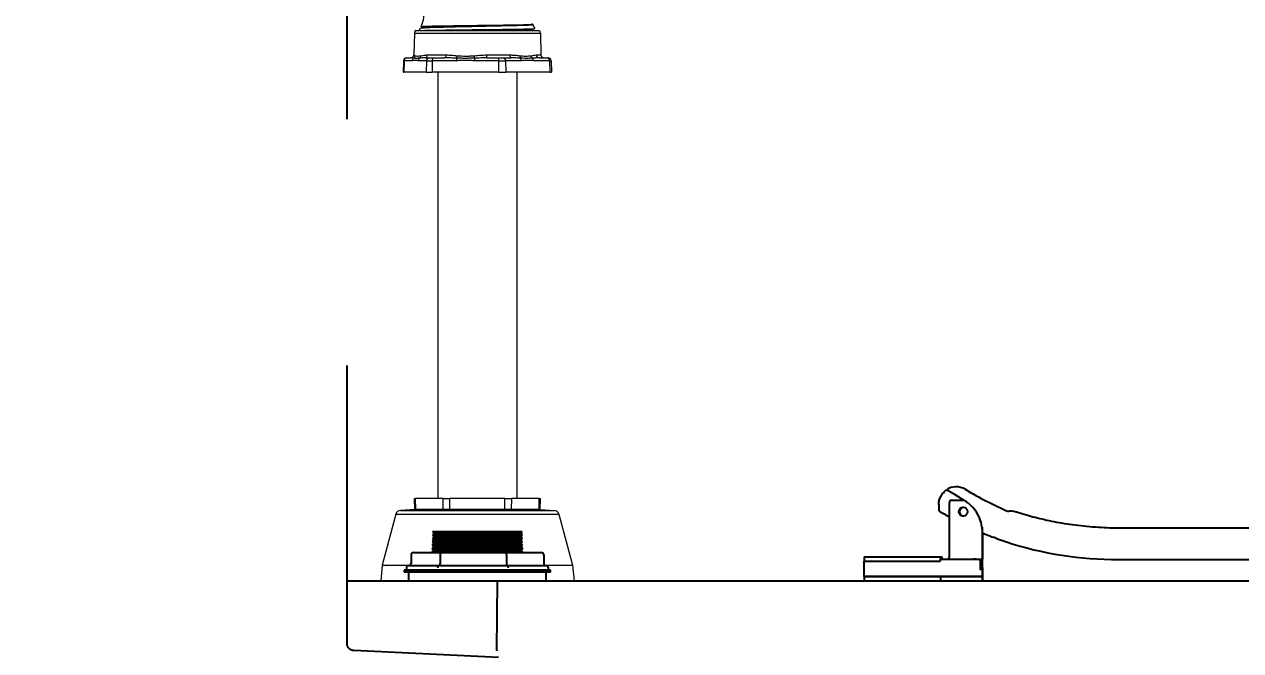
# Model space of a CAD drawing. Header units: millimetres. Extents: x 2.27 to 5, y 4.62 to 5.66.
# Drawn here: x 3.4213 to 3.9145, y 5.1505 to 5.4045 of the extents above; entities that cross this region are included whole.
import ezdxf

# ---------------------------------------------------------------- set-up
doc = ezdxf.new("R2010")
doc.units = ezdxf.units.MM
doc.linetypes.add('ACAD_ISO07W100', pattern=[3, 0, -3])
doc.styles.get("Standard").update_dxf_attribs({"font": 'arial.ttf'})
doc.dimstyles.new('cotas baños', dxfattribs={"dimtxt": 0.02, "dimasz": 0.015, "dimexe": 0.01, "dimexo": 0, "dimgap": 0.01, "dimtad": 1, "dimdsep": 46, "dimtxsty": 'Standard', "dimcen": 2.5, "dimadec": 0, "dimazin": 0, "dimtfac": 1, "dimtmove": 0, "dimatfit": 3, "dimfxl": 0, "dimarcsym": 0})

# ---------------------------------------------------------------- blocks, each defined once
blk = doc.blocks.new('SE')
at = {"linetype": 'Continuous'}
for p, q in [((438.4038838199002, 155.2278351965638), (437.6175852964113, 155.6964355637578)), ((439.2496206057374, 154.7238121613554), (438.4038838199002, 155.2278351965638)), ((436.9185933923578, 154.3504653414847), (436.9185933923578, 153.7592440633548)), ((437.8860881061786, 149.7423986700164), (437.8860881061786, 154.5423986700166)), ((438.0860881061787, 154.7423986700164), (439.2184329555772, 154.7423986700164)), ((390.6725435037202, 151.6949773137789), (390.5134729343647, 151.5359067444235)), ((398.751122147483, 151.8363986700162), (390.5311221474831, 151.8363986700162)), ((390.531122147483, 151.8363986700162), (390.6725435037202, 151.6949773137789)), ((398.6097007912456, 151.6949773137789), (390.6725435037205, 151.6949773137789)), ((398.6097007912456, 151.6949773137789), (398.751122147483, 151.8363986700162)), ((398.7687713606014, 151.5359067444235), (398.6097007912456, 151.6949773137789)), ((440.8860881061786, 152.2566747060728), (440.8860881061786, 149.7423986700164)), ((440.9185933923577, 151.7440695731104), (440.9185933923577, 151.7862983369159)), ((440.9360881061786, 151.7367745371546), (440.9360881061786, 149.7423986700164)), ((390.654894290602, 151.0763442494749), (390.4958237212465, 150.9172736801195)), ((398.7864205737195, 150.9172736801195), (390.4958237212465, 150.9172736801195)), ((390.4958237212465, 150.9172736801195), (390.6548942906021, 150.758203110764)), ((390.654894290602, 150.7582031107638), (390.4958237212465, 150.5991325414083)), ((398.7864205737195, 150.5991325414083), (390.4958237212465, 150.5991325414083)), ((390.4958237212465, 150.5991325414083), (390.6372450774837, 150.4577111851708)), ((398.7687713606011, 151.5359067444235), (390.5134729343648, 151.5359067444235)), ((390.5134729343647, 151.5359067444235), (390.6725435037202, 151.3768361750681)), ((390.6725435037202, 151.3768361750681), (390.5134729343647, 151.2177656057124)), ((398.7687713606011, 151.2177656057124), (390.5134729343648, 151.2177656057124)), ((390.5134729343647, 151.2177656057124), (390.654894290602, 151.0763442494749)), ((398.627350004364, 151.0763442494749), (390.6548942906021, 151.0763442494749)), ((398.627350004364, 150.7582031107638), (390.6548942906021, 150.7582031107638)), ((398.6097007912456, 151.3768361750681), (390.6725435037205, 151.3768361750681)), ((398.6097007912456, 151.3768361750681), (398.7687713606014, 151.5359067444235)), ((398.7687713606014, 151.2177656057124), (398.6097007912456, 151.3768361750681)), ((398.627350004364, 151.0763442494749), (398.7687713606014, 151.2177656057124)), ((398.7864205737196, 150.9172736801195), (398.627350004364, 151.0763442494749)), ((398.627350004364, 150.7582031107638), (398.7864205737196, 150.9172736801195)), ((398.7864205737196, 150.5991325414083), (398.627350004364, 150.7582031107638)), ((398.6449992174824, 150.4577111851708), (398.7864205737195, 150.5991325414083)), ((388.5568145402124, 149.7423986700164), (388.5568145402124, 148.9423986700165)), ((388.7871605536989, 149.9423986700165), (391.3497964911061, 149.9423986700165)), ((390.6372450774837, 150.4577111851708), (390.4781745081282, 150.2986406158154)), ((398.8040697868378, 150.2986406158154), (390.4781745081282, 150.2986406158154)), ((390.4781745081282, 150.2986406158154), (390.6372450774838, 150.1395700464597)), ((390.6372450774837, 150.1395700464597), (390.4781745081282, 149.9804994771043)), ((398.8040697868378, 149.9804994771043), (390.4781745081282, 149.9804994771043)), ((390.4781745081282, 149.9804994771043), (390.516275315216, 149.9423986700165)), ((398.6449992174824, 150.4577111851708), (390.6372450774838, 150.4577111851708)), ((398.6449992174824, 150.1395700464597), (390.6372450774838, 150.1395700464597)), ((391.2202869731693, 149.7423986700164), (391.2202869731693, 148.9423986700165)), ((391.3497964911061, 149.9423986700165), (397.2037580848903, 149.9423986700165)), ((397.2037580848903, 149.9423986700165), (400.4950837412673, 149.9423986700165)), ((397.3045945804397, 149.7423986700164), (397.3045945804397, 148.9423986700165)), ((398.8040697868378, 150.2986406158154), (398.6449992174822, 150.4577111851708)), ((398.6449992174824, 150.1395700464597), (398.8040697868378, 150.2986406158154)), ((398.8040697868378, 149.9804994771043), (398.6449992174822, 150.1395700464597)), ((398.76596897975, 149.9423986700165), (398.8040697868378, 149.9804994771043)), ((400.7254297547535, 149.7423986700164), (400.7254297547535, 148.9423986700165)), ((430.0860064860183, 149.5423170498561), (430.8860064860182, 149.5423170498561)), ((430.0860881061787, 149.5423170498561), (430.0860881061787, 149.1423986700165)), ((430.8860064860183, 149.5423170498561), (437.0483011856846, 149.5423170498561)), ((437.0483011856846, 149.5423170498561), (437.1368745589053, 149.5423170498561)), ((437.0483011856846, 149.5423170498561), (437.0483011856846, 149.142317049856)), ((437.1368745589053, 149.5423170498561), (437.1868745589053, 149.5423170498561)), ((437.1368745589054, 149.5423170498561), (437.1368745589054, 149.3423986700163)), ((437.1868745589053, 149.5423170498561), (437.1868745589053, 149.3423986700163)), ((437.8860881061786, 149.5423986700164), (437.8860881061786, 149.7423986700164)), ((440.8860881061786, 149.7423986700164), (440.8860881061786, 149.3423986700163)), ((440.9360881061786, 149.7423986700164), (440.9360881061786, 149.3423986700163)), ((401.3411221474829, 148.3423986700163), (387.941122147483, 148.3423986700163)), ((387.941122147483, 148.3423986700163), (387.941122147483, 148.1423986700163)), ((388.1411221474831, 148.5423986700164), (388.1411221474831, 148.3423986700163)), ((388.341122147483, 148.7423986700164), (391.0635564740842, 148.7423986700164)), ((391.0635564740842, 148.7423986700164), (391.1006937556726, 148.7429857995343)), ((391.1006937556729, 148.7429857995343), (391.1529597480272, 148.7423986700162)), ((391.1529597480272, 148.7423986700164), (397.3432487831943, 148.7423986700164)), ((397.4403923876359, 148.7423986700164), (400.920814456593, 148.7423986700164)), ((400.920814456593, 148.7423986700164), (400.9381386068069, 148.7429857995343)), ((401.1411221474829, 148.3423986700163), (401.1411221474829, 148.5423986700164)), ((401.341122147483, 148.1423986700163), (401.341122147483, 148.3423986700163)), ((430.0860064860183, 149.142317049856), (430.8860064860182, 149.142317049856)), ((430.0860881061787, 147.7423986700164), (430.0860881061787, 149.1423986700165)), ((430.0860881061787, 149.1423986700165), (430.897515511605, 149.1423986700165)), ((430.8860064860183, 149.142317049856), (437.0483011856846, 149.142317049856)), ((437.0591815019191, 149.3423986700163), (440.0892705632053, 149.3423986700163)), ((437.0591815019191, 149.3423986700163), (437.0591815019191, 149.3421345927097)), ((437.0591815019191, 149.3421345927097), (437.0591815019191, 149.1423986700165)), ((440.0892705632053, 149.3423986700163), (440.8860881061786, 149.3423986700163)), ((440.7416997214869, 149.1423986700165), (440.8860881061786, 149.1423986700165)), ((440.7416997214869, 148.3721214785205), (440.7416997214869, 149.1423986700165)), ((440.8860881061786, 149.3423986700163), (440.9360881061787, 149.3423986700163)), ((440.8860881061786, 149.1423986700165), (440.8860881061786, 149.3423986700163)), ((440.8860881061786, 149.1423986700165), (440.9360881061787, 149.1423986700165)), ((440.8860881061786, 148.5642343314034), (440.8860881061786, 149.1423986700165)), ((440.8860881061786, 148.5642343314034), (440.8860881061786, 147.7423986700164)), ((440.9360881061786, 149.1423986700165), (440.9360881061786, 149.3423986700163)), ((440.9360881061786, 148.5642343314034), (440.9360881061786, 149.1423986700165)), ((440.9360881061786, 148.5642343314034), (440.9360881061786, 147.7423986700164)), ((452.7294958194928, 149.3208496863733), (522.4554613162031, 149.3208496863733)), ((382.703122147483, 147.3423986700163), (387.6660646073263, 147.3423986700163)), ((382.703122147483, 141.5972688912973), (382.703122147483, 147.3423986700163)), ((387.6660646073263, 147.3423986700163), (387.6818836028986, 147.3423986700163)), ((387.6818836028986, 147.3423986700163), (396.4825075563238, 147.3423986700163)), ((401.341122147483, 148.1423986700163), (387.941122147483, 148.1423986700163)), ((388.341122147483, 148.1423986700163), (388.341122147483, 147.3423986700163)), ((396.4058414422223, 140.9532373081738), (396.4825075563238, 147.3423986700163)), ((396.4825075563236, 147.3423986700163), (468.9944214286438, 147.3423986700163)), ((400.9411221474829, 147.3423986700163), (400.9411221474829, 148.1423986700163)), ((430.897515511605, 147.7423986700164), (430.0860881061787, 147.7423986700164)), ((430.0860881061787, 147.7423986700164), (430.8975155116049, 147.7423986700164)), ((430.0860881061787, 147.7423986700164), (430.0860881061787, 147.3423986700163)), ((437.0591815019191, 147.7423986700164), (430.8975155116049, 147.7423986700164)), ((430.897515511605, 147.7423986700164), (437.0860881061786, 147.7423986700164)), ((437.1119362658707, 147.7423986700164), (437.0591815019191, 147.7423986700164)), ((437.0860881061786, 147.7423986700164), (440.7416997214869, 147.7423986700164)), ((437.0860881061786, 147.7423986700164), (437.0860881061786, 147.3423986700163)), ((440.7416997214869, 147.7423986700164), (437.1119362658707, 147.7423986700164)), ((440.8860881061786, 147.7423986700164), (440.7416997214869, 147.7423986700164)), ((440.7416997214869, 147.7423986700164), (440.8860881061786, 147.7423986700164)), ((440.9360881061786, 147.7423986700164), (440.8860881061786, 147.7423986700164)), ((440.8860881061786, 147.7423986700164), (440.9360881061787, 147.7423986700164)), ((440.8860881061786, 147.7423986700164), (440.8860881061786, 147.3423986700163)), ((440.9360881061786, 147.7423986700164), (440.9360881061786, 147.3423986700163)), ((396.5682241377076, 140.3181356908135), (383.3072784065284, 140.9630184173961)), ((396.4058414422226, 140.9532373081738), (396.4058070458971, 140.9520071503827))]:
    blk.add_line(p, q, dxfattribs=at)
blk.add_circle((439.1578993853244, 153.6886416918057), 0.4000000000000004, dxfattribs=at)
for centre, radius, start, end in [((438.5138109159099, 154.3743988735916), 1.597135091866697, 58.68823709514732, 124.133003233238), ((456.2160952781639, 183.708746225489), 32.6647317730294, 238.9003290610132, 246.762817552728), ((438.0860881061787, 154.5423986700166), 0.2000000000000002, 90, 180), ((439.2078993853244, 153.6886416918057), 0.4000000000000004, 93.5867557449042, 266.4133134772263), ((437.4989877155126, 151.7862983369157), 3.4196056768452, 24.49599439480311, 59.20686199953118), ((453.0235389368804, 180.7491242590019), 31.42965007707569, 239.1753408697343, 241.208109897545), ((437.4989877155127, 151.7862983369159), 3.419605676845083, 0, 24.49599439480193), ((443.4926875752635, 152.1384415464929), 1.600552393778386, 71.62122996111759, 100.5542423670444), ((453.0235389368762, 180.7491242589913), 31.42965007706416, 247.3473110693538, 249.309052071874), ((453.0235389375136, 180.7491242607011), 31.429650078889, 249.7467220610105, 249.8248173868833), ((453.023538936379, 180.7491242576245), 31.42965007560978, 249.8248173868887, 250.2238083460559), ((453.0235389368329, 180.7491242588621), 31.42965007692783, 250.2238083460385, 250.4293410730746), ((453.0235389368804, 180.7491242590017), 31.42965007707536, 250.4293410730773, 269.4639559983165), ((437.6860881061787, 149.5423986700164), 0.1999999999999671, 270, 0), ((388.341122147483, 148.5423986700164), 0.2000000000000002, 90, 180), ((400.9245317382403, 148.5435801690332), 0.1998693381881445, 359.9188626987884, 86.09635161845733), ((400.9411221474829, 148.5423986700164), 0.2000000000000002, 0, 90), ((440.6860881061787, 148.5642343314034), 0.1999999999999975, 286.1443387802728, 0), ((440.7360881061788, 148.5642343314034), 0.1999999999999975, 318.5903778907312, 0)]:
    blk.add_arc(centre, radius, start, end, dxfattribs=at)
for centre, major_axis, ratio, start_param, end_param in [((388.7871605536989, 149.7423986700164), (-0.2303460134863933, 7.77e-14), 0.8682590029360951, 4.712388980384982, 6.283185307179585), ((391.3497964911061, 149.7423986700164), (0, 0.2000000000000002), 0.6475475896842161, 0, 1.570796326794896), ((397.2037580848903, 149.7423986700164), (0, 0.2000000000000002), 0.5041824777475274, 4.712388980384689, 6.283185307179585), ((400.495083741267, 149.7423986700164), (-0.2303460134863711, 0), 0.8682590029361787, 3.141592653589793, 4.712388980384689), ((388.3264685267262, 148.9423986700165), (0.2303460134863933, -6.659999999999999e-14), 0.8682590029360922, 4.789032115154237, 6.283185307179585), ((391.0907774552325, 148.9423986700165), (0, -0.2000000000000002), 0.6475475896842422, 0.0766431347698109, 1.570796326794896), ((397.4054310759892, 148.9423986700165), (0, -0.2000000000000002), 0.5041824777475296, 4.712388980384689, 6.206542172411631), ((400.9557757682398, 148.9423986700165), (0.2303460134863711, 1.11e-14), 0.8682590029362094, 3.141592653589793, 4.63574584561559), ((440.0224255234923, 149.1423986700165), (0.7223525397935915, 0.0200274806391288), 0.2754814479552759, 0.1004602455547272, 1.470490809267071), ((440.6860881061787, 149.1608131058472), (-0.0586081671052785, -2.0317e-12), 0.9953523793605852, 2.820437555282877, 3.518485801076616)]:
    blk.add_ellipse(centre, major_axis=major_axis, ratio=ratio, start_param=start_param, end_param=end_param, dxfattribs=at)
for points, knots in [([(436.9185933923578, 154.3504653414847), (436.9185933923578, 154.4833202863635), (436.9348877627523, 154.6134002594472), (436.982958355728, 154.8044961352507), (437.0031390294724, 154.867932614407), (437.0509789998102, 154.9911568368861), (437.0785000211036, 155.0507732934491), (437.1405489030117, 155.1661230931661), (437.1750770146491, 155.2218562972064), (437.2512686583083, 155.3293683336651), (437.2931766927312, 155.3813447579937), (437.4264210747484, 155.5271247296223), (437.5259502742843, 155.6122919591664), (437.6363408459699, 155.6852580565591)], [0, 0, 0, 0, 0.2499999999999998, 0.2499999999999998, 0.3749999999999996, 0.3749999999999996, 0.4999999999999996, 0.4999999999999996, 0.6249999999999994, 0.6249999999999994, 0.7499999999999993, 0.7499999999999993, 1, 1, 1, 1]), ([(521.1902542484884, 151.8043229085647), (520.8467499912667, 151.8248739602138), (520.2815281181494, 151.8583246550524), (519.3461461981107, 151.9037368283495), (518.4888317944167, 151.9396039077108), (517.6554544944623, 151.9702227295351), (516.8089610133438, 151.9959926964493), (515.8939744151631, 152.0190821392639), (514.9196587320483, 152.0394287913736), (513.8751461632422, 152.057408446401), (512.7572927077687, 152.073200005407), (511.5626705953279, 152.0870065635865), (510.2875811641712, 152.0990656767792), (508.9280131351764, 152.1096772616552), (507.4791488682055, 152.1191938160198), (505.930497439403, 152.1282242843106), (504.271916658861, 152.1366968923637), (502.5053292855774, 152.1445223094631), (500.6389275841415, 152.1516592924199), (498.681327927967, 152.1581068788039), (496.6260045530937, 152.1639481553516), (494.5428812822395, 152.1690865233306), (492.4200922710544, 152.1737699064992), (490.3149213335483, 152.1778760164341), (488.1867896847909, 152.1814695246673), (486.0827913007427, 152.1844939105581), (483.9742682020568, 152.187002173076), (481.8600929283657, 152.189001021956), (479.7399474668227, 152.1904947080422), (477.5647716222277, 152.1915116110954), (475.4369687046341, 152.1920473227346), (473.3197594810572, 152.1921862716008), (471.2996982322693, 152.1919968335414), (469.3084635373388, 152.1915300794548), (467.4122482080977, 152.1908596823409), (465.6005320378897, 152.190051946633), (463.8439093950406, 152.1890936016727), (462.0904337495917, 152.188301792896), (460.3013235654088, 152.1871398713203), (458.4574451049739, 152.1881420371676), (456.7112060732219, 152.1824614269871), (455.1409217112869, 152.166325930631), (453.8114306045033, 152.1659775696052), (452.630359028067, 152.1870096485875), (451.5207871025243, 152.2350871539422), (450.4631904541623, 152.3180625511077), (449.427520180105, 152.4359691110248), (448.4392457971673, 152.5810181807198), (447.489867434704, 152.750800865112), (446.5897596039402, 152.9399683651654), (445.7435768682115, 153.1432650582396), (444.9339099428421, 153.3641342455507), (444.3359317055839, 153.54154774831), (444.0475509910468, 153.6411492391273), (443.9970854302524, 153.6586076567419)], [0, 0, 0, 0, 0.0202554198223905, 0.0394109384434262, 0.0565133456111086, 0.0707533242347702, 0.0858172307406696, 0.1007937882150533, 0.1161550529490308, 0.1319622141284163, 0.1482812194127477, 0.1651775943822062, 0.1827175202313053, 0.2009688691895267, 0.2200025261668363, 0.2399109218414989, 0.2609723969976051, 0.2832664989962657, 0.3063275323050842, 0.3302451459871778, 0.3551068311968463, 0.3810144028356363, 0.4052894367553562, 0.4310676440193477, 0.4557266443531704, 0.4802740273777255, 0.5047482552277684, 0.5291863466735072, 0.553625231998558, 0.5780700199076635, 0.6042577258919961, 0.6269767916734845, 0.6510230783586819, 0.6738938758807576, 0.6957356286662671, 0.7167026142053576, 0.7369347436286775, 0.7572493462981497, 0.778536013358898, 0.8005172854461327, 0.8233943759155821, 0.8416579158704887, 0.8579270755283731, 0.8726584785233638, 0.886132874198058, 0.9005120762689255, 0.9142874726895196, 0.9281650006893808, 0.9420216398075966, 0.9557709602897552, 0.9693433948853218, 0.9827315639866336, 0.9974061192210562, 1, 1, 1, 1]), ([(442.1435139878967, 151.2627212725929), (442.1106008441197, 151.2748657116963), (442.0804971847111, 151.2860356356263), (442.0258533423249, 151.306388897254), (442.0015014124571, 151.315503273189), (441.9617107506188, 151.3304344053747), (441.9456901748796, 151.3364687910903), (441.9242792413453, 151.3445418086608), (441.9185933923577, 151.3466908831637), (441.9185933923577, 151.3466908831637)], [0, 0, 0, 0, 0.25, 0.25, 0.5, 0.5, 0.75, 0.75, 1, 1, 1, 1]), ([(391.1006937556729, 148.7429857995343), (391.0865328146174, 148.7413064340462), (391.0728432620612, 148.7349228439516), (391.0473471157143, 148.7133600778536), (391.0358323130024, 148.6983347908831), (391.01664044783, 148.6617408747099), (391.0089745536301, 148.6401088959583), (390.9986777081974, 148.5936403513844), (390.9959698391139, 148.5682471250725), (390.9959698391144, 148.5432971315492)], [0, 0, 0, 0, 0.2499999999999998, 0.2499999999999998, 0.5, 0.5, 0.75, 0.75, 1, 1, 1, 1]), ([(397.4792485676535, 148.5432971315492), (397.4792485676535, 148.5682471250725), (397.4771402127379, 148.5936403513844), (397.4691230582834, 148.6401088959583), (397.4631543702774, 148.6617408747099), (397.4482115270187, 148.6983347908831), (397.4392460674068, 148.7133600778536), (397.4193946920903, 148.7349228439516), (397.4087359657864, 148.7413064340462), (397.3977102149963, 148.7429857995343)], [0, 0, 0, 0, 0.25, 0.25, 0.5, 0.5, 0.75, 0.75, 1, 1, 1, 1]), ([(383.3072784065283, 140.9630184173961), (383.2268235020802, 140.9669309572105), (383.1471498421842, 140.9863328240803), (383.0006579944091, 141.0533651819814), (382.9338906596803, 141.1009724034131), (382.8227768027085, 141.2176210607531), (382.778468852508, 141.2866220032699), (382.7186311388691, 141.4361968891862), (382.703122147483, 141.5167189091894), (382.703122147483, 141.5972688912973)], [0, 0, 0, 0, 0.25, 0.25, 0.5, 0.5, 0.75, 0.75, 1, 1, 1, 1])]:
    blk.add_open_spline(points, degree=3, knots=knots, dxfattribs=at)
blk = doc.blocks.new('110-32-lateral')
at = {"linetype": 'Continuous', "lineweight": 5}
for p, q in [((8.632166188391366, 3.541177123339885), (8.632918173970152, 3.541611444634348)), ((8.632909512764478, 3.541793106721614), (8.632566266506203, 3.54199135538386)), ((8.632909512889952, 3.541798111017939), (8.632909512889952, 3.541606442288994)), ((8.67778631288995, 3.542849737070397), (8.677457705464867, 3.542849737070397)), ((8.67855737778042, 3.541125403792893), (8.677777651809746, 3.540675060792267)), ((8.67778631288995, 3.542849737070397), (8.67778631288995, 3.542714481365199)), ((8.677786312893716, 3.542719485707635), (8.677838168073507, 3.542689535576204)), ((8.629816773979938, 3.539231188004513), (8.629586513434816, 3.530437892549251)), ((8.629816773979938, 3.539231188004513), (8.680879051799963, 3.539231188004513)), ((8.630376348784111, 3.540405304887221), (8.680319476995791, 3.540405304887221)), ((8.67778631288995, 3.54068006313539), (8.67778631288995, 3.540488394408676)), ((8.680879051799963, 3.539231188004513), (8.681109312345086, 3.530437892549251)), ((8.625429462785732, 3.528111184283265), (8.625268761616113, 3.52350930488722)), ((8.625429462785732, 3.528111184283265), (8.625602518119301, 3.528111184283265)), ((8.625602518119301, 3.528111184283265), (8.625450967150456, 3.52350930488722)), ((8.628907425072924, 3.528111184283265), (8.625602518119301, 3.528111184283265)), ((8.626628731778153, 3.529269304887221), (8.626733501659352, 3.529269304887221)), ((8.626733501659352, 3.529269304887221), (8.628388457467038, 3.529269304887221)), ((8.629586513434816, 3.530437892549251), (8.629587978056378, 3.530437892549251)), ((8.634697462575254, 3.528111184283265), (8.631392555621622, 3.528111184283265)), ((8.634173490307617, 3.529269304887221), (8.635828446115305, 3.529269304887221)), ((8.634697462575254, 3.528111184283265), (8.63454591160641, 3.52350930488722)), ((8.634697462575254, 3.528111184283265), (8.637006078011815, 3.528111184283265)), ((8.635115614525503, 3.530437892549251), (8.642705841338866, 3.530437892549251)), ((8.635828446115305, 3.529269304887221), (8.637226111012607, 3.529269304887221)), ((8.637006078011815, 3.528111184283265), (8.636976593750312, 3.52350930488722)), ((8.646773382736177, 3.528111184283265), (8.637006078011815, 3.528111184283265)), ((8.637226111012607, 3.529269304887221), (8.64211715875036, 3.529269304887221)), ((8.663885229285654, 3.528111184283265), (8.654117924561282, 3.528111184283265)), ((8.659042189247307, 3.530437892549251), (8.668465776172432, 3.530437892549251)), ((8.659214214548697, 3.529269304887221), (8.664105262286448, 3.529269304887221)), ((8.663885229285654, 3.528111184283265), (8.66385574502415, 3.52350930488722)), ((8.663885229285654, 3.528111184283265), (8.666751472782465, 3.528111184283265)), ((8.664105262286448, 3.529269304887221), (8.665840522243206, 3.529269304887221)), ((8.665840522243206, 3.529269304887221), (8.669076614173278, 3.529269304887221)), ((8.666751472782465, 3.528111184283265), (8.666873539489806, 3.52350930488722)), ((8.673213870553205, 3.528111184283265), (8.666751472782465, 3.528111184283265)), ((8.684535679600351, 3.528111184283265), (8.678073281829612, 3.528111184283265)), ((8.679274487611757, 3.530437892549251), (8.681109312345086, 3.530437892549251)), ((8.680388637131024, 3.529269304887221), (8.683624729061094, 3.529269304887221)), ((8.683624729061094, 3.529269304887221), (8.684067094001747, 3.529269304887221)), ((8.684535679600351, 3.528111184283265), (8.68526636299417, 3.528111184283265)), ((8.684535679600351, 3.528111184283265), (8.684657746307693, 3.52350930488722)), ((8.68526636299417, 3.528111184283265), (8.685427064163788, 3.52350930488722)), ((8.625268761616113, 3.52350930488722), (8.625450967150456, 3.52350930488722)), ((8.63454591160641, 3.52350930488722), (8.625450967150456, 3.52350930488722)), ((8.63454591160641, 3.52350930488722), (8.636976593750312, 3.52350930488722)), ((8.66385574502415, 3.52350930488722), (8.636976593750312, 3.52350930488722)), ((8.639347912889953, 3.52350930488722), (8.639347912889953, 3.350523885961436)), ((8.66385574502415, 3.52350930488722), (8.666873539489806, 3.52350930488722)), ((8.684657746307693, 3.52350930488722), (8.666873539489806, 3.52350930488722)), ((8.67134791288995, 3.52350930488722), (8.67134791288995, 3.350523885961436)), ((8.684657746307693, 3.52350930488722), (8.685427064163788, 3.52350930488722)), ((8.629829860884158, 3.350523885961436), (8.630258579592045, 3.350523885961436)), ((8.629944348453874, 3.346151782065138), (8.629829860884158, 3.350523885961436)), ((8.630357728735845, 3.346151782065138), (8.630258579592045, 3.350523885961436)), ((8.641417605594938, 3.350523885961436), (8.630258579592045, 3.350523885961436)), ((8.641516754738731, 3.346151782065138), (8.641417605594938, 3.350523885961436)), ((8.641417605594938, 3.350523885961436), (8.644188886887049, 3.350523885961436)), ((8.644188886887049, 3.346151782065138), (8.644188886887049, 3.350523885961436)), ((8.666506938892844, 3.350523885961436), (8.644188886887049, 3.350523885961436)), ((8.666506938892844, 3.346151782065138), (8.666506938892844, 3.350523885961436)), ((8.666506938892844, 3.350523885961436), (8.66927822018495, 3.350523885961436)), ((8.669179071041157, 3.346151782065138), (8.66927822018495, 3.350523885961436)), ((8.680437246187857, 3.350523885961436), (8.66927822018495, 3.350523885961436)), ((8.680338097044057, 3.346151782065138), (8.680437246187857, 3.350523885961436)), ((8.680437246187857, 3.350523885961436), (8.680865964895744, 3.350523885961436)), ((8.680751477326027, 3.346151782065138), (8.680865964895744, 3.350523885961436)), ((8.622284298795782, 3.344267545116196), (8.616736417762075, 3.323562571224073)), ((8.622284298795782, 3.344267545116196), (8.688411526984126, 3.344267545116196)), ((8.630003912889954, 3.346089188195691), (8.624155330849634, 3.345782676999)), ((8.624155330849634, 3.345782676999), (8.68654049493027, 3.345782676999)), ((8.630357728735845, 3.346151782065138), (8.629944348453874, 3.346151782065138)), ((8.630011487728702, 3.346089188195691), (8.629948550683295, 3.346089188195691)), ((8.630011487728702, 3.346089188195691), (8.642143116638053, 3.346089188195691)), ((8.641775996238387, 3.346092696586719), (8.630163282375987, 3.346092696586719)), ((8.630357728735845, 3.346151782065138), (8.632239644107463, 3.346151782065138)), ((8.639634839367112, 3.346151782065138), (8.641516754738731, 3.346151782065138)), ((8.644188886887049, 3.346151782065138), (8.641516754738731, 3.346151782065138)), ((8.643216283980586, 3.346089188195691), (8.642143116638053, 3.346089188195691)), ((8.643216283980586, 3.346089188195691), (8.667479541799302, 3.346089188195691)), ((8.66696062675235, 3.346092696586719), (8.643735199027546, 3.346092696586719)), ((8.644188886887049, 3.346151782065138), (8.644188886887049, 3.346092696586719)), ((8.644188886887049, 3.346151782065138), (8.647952717630297, 3.346151782065138)), ((8.647952717630297, 3.346092696586719), (8.647952717630297, 3.346151782065138)), ((8.662743108149591, 3.346151782065138), (8.666506938892844, 3.346151782065138)), ((8.662743108149591, 3.346092696586719), (8.662743108149591, 3.346151782065138)), ((8.669179071041157, 3.346151782065138), (8.666506938892844, 3.346151782065138)), ((8.666506938892844, 3.346092696586719), (8.666506938892844, 3.346151782065138)), ((8.668552709141835, 3.346089188195691), (8.667479541799302, 3.346089188195691)), ((8.668552709141835, 3.346089188195691), (8.6806843380512, 3.346089188195691)), ((8.680532543403912, 3.346092696586719), (8.668919829541501, 3.346092696586719)), ((8.669179071041157, 3.346151782065138), (8.671060986412783, 3.346151782065138)), ((8.678456181672438, 3.346151782065138), (8.680338097044057, 3.346151782065138)), ((8.680751477326027, 3.346151782065138), (8.680338097044057, 3.346151782065138)), ((8.680747275096607, 3.346089188195691), (8.6806843380512, 3.346089188195691)), ((8.680691912889946, 3.346089188195691), (8.68654049493027, 3.345782676999)), ((8.688411526984126, 3.344267545116196), (8.693959408017825, 3.323562571224073)), ((8.616736417762075, 3.323562571224073), (8.61617649031551, 3.317162571224073)), ((8.616736417762075, 3.323562571224073), (8.693959408017825, 3.323562571224073)), ((8.693959408017825, 3.323562571224073), (8.694519335464392, 3.317162571224073)), ((8.61617649031551, 3.317162571224073), (8.694519335464392, 3.317162571224073))]:
    blk.add_line(p, q, dxfattribs=at)
for centre, radius, start, end in [((8.620186312889947, 3.547562571224073), 0.0135679999999999, 335.7927807712991, 0), ((8.620186312889947, 3.547562571224073), 0.0135679999999999, 328.1625776007543, 331.8580610664113), ((8.690509512889953, 3.547562571224073), 0.0135679999999999, 201.1064960992699, 208.2873448292752), ((8.631416225699901, 3.539189304887219), 0.0016, 130.5358021113121, 178.5000000000003), ((8.679279600080001, 3.539189304887219), 0.0016, 1.499999999999664, 49.46419788868791), ((8.626628731778153, 3.528069304887222), 0.0012, 90, 177.9999999999977), ((8.628386924644843, 3.530469304887219), 0.0012, 270, 358.5000000000002), ((8.682308901135057, 3.530469304887219), 0.0012, 181.4999999999996, 270), ((8.684067094001747, 3.528069304887222), 0.0012, 2.00000000000223, 90), ((8.624262514888017, 3.343737483711823), 0.002048, 92.99999999999949, 164.9999999999996), ((8.630712085279463, 3.346171885961439), 0.000768, 181.4999999999996, 186.1815593449147), ((8.679983740500438, 3.346171885961439), 0.000768, 353.8184406550852, 358.5000000000002), ((8.686433310891884, 3.343737483711823), 0.002048, 15.00000000000038, 87.0000000000005)]:
    blk.add_arc(centre, radius, start, end, dxfattribs=at)
for centre, major_axis, ratio, start_param, end_param in [((8.626733501659352, 3.528069304887222), (0, 0.0012), 0.9430607705177971, 1.2e-15, 1.535889741754992), ((8.628388457467038, 3.530469304887219), (2e-16, -0.0012), 0.9999431466614656, 0, 1.544616388014833), ((8.630038408612975, 3.528069304887222), (1e-16, -0.0012), 0.9430607705177976, 3.660020494478132, 4.677482395344644), ((8.628916886399514, 3.530153943162833), (0.0004530432078174999, 0.001111193885805), 0.9773199730922568, 4.033542597024672, 5.065304478642678), ((8.632523539161681, 3.528069304887222), (0, 0.0012), 0.9430607705178009, 0.5184278408886068, 1.535889741754981), ((8.631402016948213, 3.530153943162833), (0.0002052990239934, -0.0011823080439324), 0.8840890198985946, 0.3604441069812563, 1.392205988599365), ((8.634173490307617, 3.530469304887219), (0, -0.0012), 0.7853726424948535, 0, 1.544616388014981), ((8.635828446115305, 3.528069304887222), (0, 0.0012), 0.9430607705177985, 3.9e-15, 1.535889741755038), ((8.637226111012607, 3.528069304887222), (0, 0.0012), 0.1834726005475907, 1.101e-13, 1.535889741755108), ((8.64211715875036, 3.530469304887219), (0, -0.0012), 0.4907369870609375, 0, 1.544616388014937), ((8.646993415736972, 3.528069304887222), (0, -0.0012), 0.183472600547599, 3.660020494473378, 4.677482395342162), ((8.646775223438546, 3.530153943162833), (0.0001012228626362, 0.0011957231837176), 0.3188358214752382, 3.681347272387151, 4.713109154006021), ((8.654337957562085, 3.528069304887222), (0, 0.0012), 0.1834726005475971, 0.5184278408882577, 1.535889741755005), ((8.654119765263651, 3.530153943162833), (-9.60301089475e-05, 0.0011961514194179), 0.0433015500530056, 3.650886720462346, 4.682648602125268), ((8.659214214548697, 3.530469304887219), (0, -0.0012), 0.1434035586379191, 4.738568919164389, 6.283185307179386), ((8.664105262286448, 3.528069304887222), (0, 0.0012), 0.1834726005476022, 0, 1.535889741754915), ((8.665840522243206, 3.528069304887222), (0, 0.0012), 0.7595881699701962, 4.747295565424585, 6.283185307179563), ((8.669076614173278, 3.530469304887219), (0, -0.0012), 0.509206159600524, 4.738568919164599, 6.283185307179566), ((8.673206249928986, 3.530153943162833), (0.000127479041375, 0.0011932095767341), 0.6584841516170111, 1.667295175118345, 2.699057056736531), ((8.672302920013948, 3.528069304887222), (0, 0.0012), 0.7595881699702072, 4.7472955654246, 5.764757466290888), ((8.678065661205387, 3.530153943162833), (-0.0001772186550520001, 0.0011868418379471), 0.8407874698455955, 1.472167818211353, 2.503929699829525), ((8.677162331290354, 3.528069304887222), (0, 0.0012), 0.7595881699702007, 4.747295565424593, 5.764757466290872), ((8.680388637131024, 3.530469304887219), (0, -0.0012), 0.9287762011327756, 4.738568919164601, 6.283185307179589), ((8.683624729061094, 3.528069304887222), (0, 0.0012), 0.7595881699702001, 4.747295565424596, 6.283185307179584), ((8.631022608330213, 3.346171885961435), (2e-16, 0.0007679999999967), 0.8660254037857914, 1.596976265574927, 1.674091083002238), ((8.63290452370184, 3.346171885961439), (-1e-16, 0.0007680000000019), 0.8660254037839398, 1.59697626557479, 1.674091083001629), ((8.640299718961487, 3.346171885961439), (-2e-16, 0.0007680000000003), 0.8660254037840067, 1.596976265574657, 1.674091083001616), ((8.642181634333106, 3.346171885961439), (-2.999999999999999e-16, 0.0007679999999995998), 0.8660254037831586, 1.596976265574513, 1.674091083001547), ((8.668514191446782, 3.346171885961439), (0, -0.0007680000000011), 0.8660254037845584, 1.467501570588108, 1.544616388014993), ((8.670396106818409, 3.346171885961439), (0, -0.0007679999999991), 0.8660254037841971, 1.467501570588016, 1.544616388015086), ((8.677791302078063, 3.346171885961439), (0, -0.0007679999999992), 0.866025403784411, 1.467501570587895, 1.544616388014967), ((8.679673217449682, 3.346171885961439), (0, -0.0007679999999994), 0.8660254037846232, 1.467501570587903, 1.544616388014935)]:
    blk.add_ellipse(centre, major_axis=major_axis, ratio=ratio, start_param=start_param, end_param=end_param, dxfattribs=at)
for points, knots in [([(8.677838167665326, 3.542689535420119), (8.677870119970592, 3.542671080635919), (8.677848529839691, 3.542652570905918), (8.677522553699085, 3.54257261316162), (8.676679253920382, 3.54251486718476), (8.674627610566482, 3.542423203934667), (8.673831979202205, 3.542392746650584), (8.67105070794355, 3.542299455046435), (8.668728191920366, 3.542240213387515), (8.663472097491997, 3.542115493013085), (8.660590141777071, 3.542051295949175), (8.656115189944927, 3.541957345992487), (8.65460276191969, 3.541927032758358), (8.650082540095461, 3.541831845317728), (8.647145098241054, 3.541765732134808), (8.64311422835916, 3.541668414991537), (8.641842198697333, 3.541637169211789), (8.638279340809191, 3.541539921570286), (8.636307299273042, 3.541471797130945), (8.633466804770414, 3.541339634003513), (8.632591671677304, 3.541278009670122), (8.632201735825717, 3.541195704589153), (8.632159046421313, 3.541179417406947), (8.632150332751024, 3.541163121895397)], [0.7944903264479706, 0.7944903264479706, 0.7944903264479706, 0.7944903264479706, 1.062438033567897, 1.062438033567897, 1.954717649935187, 1.954717649935187, 2.389831126978145, 2.389831126978145, 3.288005449276065, 3.288005449276065, 4.183086817859853, 4.183086817859853, 4.634363428814531, 4.634363428814531, 5.543332764030337, 5.543332764030337, 5.999770557059063, 5.999770557059063, 6.922401146206154, 6.922401146206154, 7.814342067248582, 7.814342067248582, 8.033342576967955, 8.033342576967955, 8.033342576967955, 8.033342576967955]), ([(8.632566271004151, 3.541991356117633), (8.632521552282917, 3.542017188812977), (8.632756224037214, 3.542043110812315), (8.633448379260122, 3.542077391790904), (8.633664420568387, 3.542086194721644), (8.634915144584397, 3.542130803154005), (8.63644671941315, 3.542168347055127), (8.640452860446693, 3.542243955143472), (8.642914214997624, 3.542279944436909), (8.648355137976367, 3.542356203024978), (8.651270358631137, 3.54239468634088), (8.65571141031549, 3.542450007162127), (8.657185005856313, 3.542468040766678), (8.661551981852078, 3.542524396979672), (8.66434782219416, 3.542562980635366), (8.668141430717732, 3.542619242947186), (8.669335032559488, 3.542637424565203), (8.672247646444838, 3.542687837446539), (8.673779689645151, 3.542720226565991), (8.676193540617177, 3.542785407211535), (8.677036928288869, 3.542816659115953), (8.677457705464867, 3.542849737070397)], [3.309568765209408, 3.309568765209408, 3.309568765209408, 3.309568765209408, 3.923697473254562, 3.923697473254562, 4.141979285038814, 4.141979285038814, 5.017239281548104, 5.017239281548104, 5.916155373289228, 5.916155373289228, 6.797612847549307, 6.797612847549307, 7.234288604070986, 7.234288604070986, 8.107140558278397, 8.107140558278397, 8.546792347151825, 8.546792347151825, 9.274203783979702, 9.274203783979702, 10.02511799659989, 10.02511799659989, 10.02511799659989, 10.02511799659989]), ([(8.632909515988366, 3.541798111017939), (8.632909523711687, 3.54183430831938), (8.633249459342997, 3.541870361018673), (8.63480207036941, 3.541950529748888), (8.636236613041923, 3.541997878139078), (8.639996278492532, 3.542091684351731), (8.642261839587107, 3.542135092690017), (8.647404703069085, 3.542227172025053), (8.65024138346726, 3.542274725778995), (8.656072370016524, 3.542366576291865), (8.65901021298766, 3.542411082704148), (8.664582478099616, 3.542504465530885), (8.667167319933787, 3.542549534107511), (8.671538023622851, 3.542636484819521), (8.673327090082656, 3.542680305134162), (8.676064855978986, 3.542766744054247), (8.676998391238136, 3.542807130291663), (8.677457705464867, 3.542849737070397)], [-6.633827662630572, -6.633827662630572, -6.633827662630572, -6.633827662630572, -5.960348554994662, -5.960348554994662, -5.076879595512586, -5.076879595512586, -4.216611980974839, -4.216611980974839, -3.342922584095399, -3.342922584095399, -2.472496203029527, -2.472496203029527, -1.610724050957929, -1.610724050957929, -0.8018957825955958, -0.8018957825955958, -9.999999973e-07, -9.999999973e-07, -9.999999973e-07, -9.999999973e-07]), ([(8.633615121089603, 3.540405304056385), (8.633783982871178, 3.540409935212863), (8.633963423147897, 3.54041459140236), (8.635502979840453, 3.540452621742591), (8.637355854624074, 3.540486888781028), (8.640761936201926, 3.540537222615483), (8.642010717505421, 3.540553593450752), (8.644001353212076, 3.540579147601299), (8.644682241829662, 3.540587746829476), (8.64676174947953, 3.540613600930267), (8.64820272933958, 3.540630989938438), (8.652730671277418, 3.540684086668846), (8.655901079839367, 3.540717726604569), (8.662009845159076, 3.540788145050182), (8.664894473931362, 3.540823732084113), (8.668796621412397, 3.540875521271509), (8.670021562075476, 3.540892300939964), (8.673353188519762, 3.540944304817028), (8.675140477927142, 3.540979916854651), (8.677697651604277, 3.541050085343655), (8.678425133358594, 3.541084059223116), (8.678558305636528, 3.541124483211543), (8.678564008654412, 3.541128631925939), (8.678561775632907, 3.541132781237052)], [5.473770887511902, 5.473770887511902, 5.473770887511902, 5.473770887511902, 5.599356384766109, 5.599356384766109, 6.491877252867667, 6.491877252867667, 6.946977817402559, 6.946977817402559, 7.173907186617409, 7.173907186617409, 7.624030091904356, 7.624030091904356, 8.551820578628252, 8.551820578628252, 9.453213916968128, 9.453213916968128, 9.906609731568183, 9.906609731568183, 10.79678823179912, 10.79678823179912, 11.70208838620534, 11.70208838620534, 11.80551945051441, 11.80551945051441, 11.80551945051441, 11.80551945051441]), ([(8.67117817016873, 3.540405304889873), (8.672978317018234, 3.540445561760627), (8.674463325139, 3.540486674824105), (8.676829202134803, 3.540572848210725), (8.677568960606273, 3.540616627982611), (8.677760015878647, 3.540667194777682), (8.677770842932631, 3.54067112579521), (8.677777651532017, 3.540675054247476)], [-15.41031736976411, -15.41031736976411, -15.41031736976411, -15.41031736976411, -14.65246168437863, -14.65246168437863, -13.78604118983401, -13.78604118983401, -13.71297644226615, -13.71297644226615, -13.71297644226615, -13.71297644226615]), ([(8.62947764750625, 3.529111624025027), (8.629256914363273, 3.529145279670444), (8.629055429544108, 3.529183743590309), (8.628691757779862, 3.529245581713333), (8.628529784305007, 3.529269304887221), (8.628388457467038, 3.529269304887221)], [0, 0, 0, 0, 0.5, 0.5, 1, 1, 1, 1]), ([(8.631392555621622, 3.528111184283265), (8.631185429846951, 3.52811118428611), (8.63097865391353, 3.528120837659444), (8.630771813845968, 3.528128722745987), (8.630564973778405, 3.528136607832525), (8.630358067222351, 3.528142667763017), (8.630150973698491, 3.528142667246353), (8.629943880174629, 3.528142666729689), (8.629736596522063, 3.528136604860542), (8.629529255620724, 3.528128719734382), (8.62932191471939, 3.528120834608227), (8.62911451858053, 3.528111184286114), (8.628907425072924, 3.528111184283265)], [0, 0, 0, 0, 0.25, 0.25, 0.25, 0.5, 0.5, 0.5, 0.75, 0.75, 0.75, 1, 1, 1, 1]), ([(8.631962778054948, 3.529111624025027), (8.631715121027419, 3.529086900063052), (8.631477017818426, 3.529074083324882), (8.631021040416535, 3.529058316608821), (8.630803195178636, 3.529055462407004), (8.630388770193953, 3.529055470368152), (8.630192078078956, 3.529058330245305), (8.629819477005505, 3.529074090624281), (8.62964358756907, 3.529086896192431), (8.62947764750625, 3.529111624025027)], [0, 0, 0, 0, 0.25, 0.25, 0.5, 0.5, 0.75, 0.75, 1, 1, 1, 1]), ([(8.629587978056378, 3.530437892549251), (8.629596714337715, 3.530437892545041), (8.629643096465257, 3.53039147559318), (8.629726994140752, 3.530329843553669), (8.629810891816241, 3.530268211514158), (8.629932293876998, 3.530190937132847), (8.630092535238688, 3.530122530824861)], [0, 0, 0, 0, 0.5000000000000004, 0.5000000000000004, 0.5000000000000004, 1, 1, 1, 1]), ([(8.630092535238688, 3.530122530824861), (8.63032739198578, 3.53002227154845), (8.630643539298681, 3.529978857001574), (8.631040418496205, 3.529978733234493), (8.631238858094967, 3.529978671350953), (8.631458110351673, 3.529990159922586), (8.631696182043697, 3.53001366431004), (8.631934253735727, 3.530037168697493), (8.632191257811478, 3.530072407629504), (8.632467127483254, 3.530122530824861)], [0, 0, 0, 0, 0.4999999999999997, 0.4999999999999997, 0.4999999999999997, 0.7499999999999999, 0.7499999999999999, 0.7499999999999999, 1, 1, 1, 1]), ([(8.634173490307617, 3.529269304887221), (8.633768038249144, 3.529269304887221), (8.633381508984037, 3.529245578178585), (8.63264467128348, 3.529183737957261), (8.632294782308534, 3.529145279470903), (8.631962778054948, 3.529111624025027)], [0, 0, 0, 0, 0.5, 0.5, 1, 1, 1, 1]), ([(8.632467127483254, 3.530122530824861), (8.63284362434456, 3.530190937132847), (8.63325254213953, 3.530268211514165), (8.633693750002848, 3.530329843553674), (8.634134957866166, 3.53039147559318), (8.634608452435657, 3.530437892545023), (8.635115614525503, 3.530437892549251)], [0, 0, 0, 0, 0.5, 0.5, 0.5, 1, 1, 1, 1]), ([(8.646884319587762, 3.529111624025027), (8.646078362169943, 3.529145279670444), (8.645277959745911, 3.529183743590309), (8.643688043839715, 3.529245581713333), (8.642899453080943, 3.529269304887221), (8.64211715875036, 3.529269304887221)], [0, 0, 0, 0, 0.5, 0.5, 1, 1, 1, 1]), ([(8.642705841338866, 3.530437892549251), (8.643419698608504, 3.530437892545041), (8.644146371652397, 3.53039147559318), (8.644887561361108, 3.530329843553669), (8.645628751069822, 3.530268211514158), (8.646384435221208, 3.530190937132847), (8.647156535621248, 3.530122530824861)], [0, 0, 0, 0, 0.5, 0.5, 0.5, 1, 1, 1, 1]), ([(8.654117924561282, 3.528111184283265), (8.65350578612992, 3.528111184286114), (8.65289380392121, 3.528120837659444), (8.652281792944912, 3.528128722745987), (8.651669781968607, 3.528136607832525), (8.651057740439299, 3.528142667763017), (8.650445697369065, 3.528142667246353), (8.649833654298824, 3.528142666729689), (8.649221600428312, 3.528136604860542), (8.648609543139088, 3.528128719734386), (8.647997485849857, 3.528120834608227), (8.647385425805082, 3.528111184286117), (8.646773382736177, 3.528111184283265)], [0, 0, 0, 0, 0.2500000000000001, 0.2500000000000001, 0.2500000000000001, 0.5000000000000001, 0.5000000000000001, 0.5000000000000001, 0.7500000000000001, 0.7500000000000001, 0.7500000000000001, 1, 1, 1, 1]), ([(8.654228861412868, 3.529111624025027), (8.653609776906528, 3.529086900063052), (8.652991863546339, 3.529074083324882), (8.651758820999106, 3.529058316608821), (8.651143790279539, 3.529055462407004), (8.649918929750896, 3.529055470368152), (8.649308801443537, 3.529058330245305), (8.648093132602781, 3.529074090624281), (8.64748759542438, 3.529086896192431), (8.646884319587762, 3.529111624025027)], [0, 0, 0, 0, 0.25, 0.25, 0.5, 0.5, 0.75, 0.75, 1, 1, 1, 1]), ([(8.647156535621248, 3.530122530824861), (8.648288159731747, 3.53002227154845), (8.649440975019097, 3.529978857001574), (8.65061449491224, 3.529978733234493), (8.651201254858812, 3.529978671350953), (8.651794467316483, 3.529990159922586), (8.65238846487123, 3.53001366431004), (8.652982462425973, 3.530037168697493), (8.653577826073287, 3.530072407629504), (8.654174393120492, 3.530122530824861)], [0, 0, 0, 0, 0.5, 0.5, 0.5, 0.75, 0.75, 0.75, 1, 1, 1, 1]), ([(8.654174393120492, 3.530122530824861), (8.654988566057256, 3.530190937132847), (8.655800186433643, 3.530268211514162), (8.656610890887762, 3.530329843553674), (8.65742159534188, 3.53039147559318), (8.658231363169165, 3.530437892545023), (8.659042189247307, 3.530437892549251)], [0, 0, 0, 0, 0.5, 0.5, 0.5, 1, 1, 1, 1]), ([(8.659214214548697, 3.529269304887221), (8.658380552669762, 3.529269304887221), (8.657548151044978, 3.529245578178585), (8.65588562135013, 3.529183737957261), (8.655056462116463, 3.529145279470903), (8.654228861412868, 3.529111624025027)], [0, 0, 0, 0, 0.5, 0.5, 1, 1, 1, 1]), ([(8.668465776172432, 3.530437892549251), (8.669170897160738, 3.530437892545041), (8.66985118807709, 3.53039147559318), (8.670508480110307, 3.530329843553669), (8.671165772143532, 3.530268211514158), (8.671800054234161, 3.530190937132847), (8.672411913272514, 3.530122530824861)], [0, 0, 0, 0, 0.5, 0.5, 0.5, 1, 1, 1, 1]), ([(8.672754584971464, 3.529111624025027), (8.672169360696628, 3.529145279670444), (8.671570443091753, 3.529183743590309), (8.670344198949799, 3.529245581713333), (8.669717581665884, 3.529269304887221), (8.669076614173278, 3.529269304887221)], [0, 0, 0, 0, 0.5, 0.5, 1, 1, 1, 1]), ([(8.672411913272514, 3.530122530824861), (8.673308680635918, 3.53002227154845), (8.674145348610367, 3.529978857001574), (8.674921989305984, 3.529978733234493), (8.675310309653796, 3.529978671350953), (8.675684269854763, 3.529990159922586), (8.676040195717482, 3.53001366431004), (8.676396121580197, 3.530037168697493), (8.676734481151753, 3.530072407629504), (8.67705517852719, 3.530122530824861)], [0, 0, 0, 0, 0.5000000000000004, 0.5000000000000004, 0.5000000000000004, 0.7500000000000001, 0.7500000000000001, 0.7500000000000001, 1, 1, 1, 1]), ([(8.677613996247869, 3.529111624025027), (8.677242568769067, 3.529086900063052), (8.676862758617865, 3.529074083324882), (8.676085693472514, 3.529058316608821), (8.675688507990856, 3.529055462407004), (8.674878072446893, 3.529055470368152), (8.674464636254532, 3.529058330245305), (8.673621568487228, 3.529074090624281), (8.673191920745268, 3.529086896192431), (8.672754584971464, 3.529111624025027)], [0, 0, 0, 0, 0.25, 0.25, 0.5, 0.5, 0.75, 0.75, 1, 1, 1, 1]), ([(8.678073281829612, 3.528111184283265), (8.67766826917292, 3.528111184286114), (8.67726306289763, 3.528120837659444), (8.676857891988888, 3.528128722745987), (8.676452721080151, 3.528136607832525), (8.676047586106897, 3.528142667763017), (8.675642636560518, 3.528142667246353), (8.675237687014148, 3.528142666729689), (8.674832916796197, 3.528136604860542), (8.674428200408308, 3.528128719734386), (8.674023484020415, 3.52812083460823), (8.673618820114505, 3.528111184286117), (8.673213870553205, 3.528111184283265)], [0, 0, 0, 0, 0.25, 0.25, 0.25, 0.5, 0.5, 0.5, 0.75, 0.75, 0.75, 1, 1, 1, 1]), ([(8.67705517852719, 3.530122530824861), (8.677492854602647, 3.530190937132847), (8.677895557184065, 3.530268211514162), (8.678265053774865, 3.530329843553674), (8.678634550365658, 3.53039147559318), (8.678970823623457, 3.530437892545023), (8.679274487611757, 3.530437892549251)], [0, 0, 0, 0, 0.4999999999999999, 0.4999999999999999, 0.4999999999999999, 1, 1, 1, 1]), ([(8.680388637131024, 3.529269304887221), (8.679960427310567, 3.529269304887221), (8.679514554950892, 3.529245578178585), (8.678588862956602, 3.529183737957261), (8.678109592697872, 3.529145279470903), (8.677613996247869, 3.529111624025027)], [0, 0, 0, 0, 0.4999999999999999, 0.4999999999999999, 1, 1, 1, 1])]:
    blk.add_open_spline(points, degree=3, knots=knots, dxfattribs=at)
blk.add_rational_spline([(8.632918173970152, 3.541611444634348), (8.633008049306625, 3.541663354220823), (8.63400772635471, 3.541712742234763), (8.636260669791822, 3.54182404658259), (8.642158952284907, 3.541935350930415), (8.648057234777992, 3.542046655278241), (8.655347912889942, 3.542157959626067), (8.662638591001892, 3.542269263973892), (8.668536873494986, 3.542380568321718), (8.674435155988071, 3.542491872669546), (8.676688099425183, 3.542603177017372), (8.677786312889957, 3.542657433121387), (8.67778631288995, 3.542714481365199)], [0.9757165683535646, 0.9776749483322834, 1, 0.9510565162951534, 1, 0.9510565162951534, 1, 0.9510565162951534, 1, 0.9510565162951534, 1, 0.9755282581475021, 0.9755282581475768], degree=2, knots=[0.7090643432050637, 0.7090643432050637, 0.7090643432050637, 0.7166666666666667, 0.7166666666666667, 0.7333333333333333, 0.7333333333333333, 0.75, 0.75, 0.7666666666666667, 0.7666666666666667, 0.7833333333333333, 0.7833333333333333, 0.7916666666666922, 0.7916666666666922, 0.7916666666666922], dxfattribs=at)
blk.add_rational_spline([(8.6771811233177, 3.540405304887218), (8.67778631288995, 3.540446281734205), (8.67778631288995, 3.540488394408676)], [0.9888636557885601, 0.9755282581475764, 0.9755282581475768], degree=2, dxfattribs=at)
for points in [[(8.67778631288995, 3.540493398748942), (8.677837154386523, 3.540464034071323), (8.677887995916242, 3.540434669451091), (8.677938837478514, 3.540405304887218)], [(8.632239644107463, 3.346151782065138), (8.632478013716996, 3.346151782061158), (8.63271608404228, 3.346128987823131), (8.632953977154678, 3.346092696588584)], [(8.638923186162167, 3.346092696588584), (8.639159433273049, 3.346128987823131), (8.639396469757763, 3.346151782061158), (8.639634839367112, 3.346151782065138)], [(8.647952717630297, 3.346151782065138), (8.64842945684917, 3.346151782061158), (8.648904563659165, 3.346128987823131), (8.649378703882448, 3.346092696588584)], [(8.66131712189744, 3.346092696588584), (8.661791262120722, 3.346128987823131), (8.662266368930716, 3.346151782061158), (8.662743108149591, 3.346151782065138)], [(8.671060986412783, 3.346151782065138), (8.671299356022132, 3.346151782061158), (8.671536392506844, 3.346128987823131), (8.671772639617721, 3.346092696588584)], [(8.677741848625224, 3.346092696588584), (8.677979741737621, 3.346128987823131), (8.678217812062904, 3.346151782061158), (8.678456181672438, 3.346151782065138)]]:
    blk.add_open_spline(points, degree=3, dxfattribs=at)
blk = doc.blocks.new('*D15')
at = {"color": 0, "linetype": 'ACAD_ISO07W100', "lineweight": -2, "ltscale": 0.01, "transparency": 16777216}
for p, q in [((3.64247116854877, 5.4724325736043), (4.29255569396044, 5.4724325736043)), ((4.199343899495757, 5.178764239941153), (4.29255569396044, 5.178764239941153))]:
    blk.add_line(p, q, dxfattribs=at)
at = {"color": 0, "lineweight": -2, "ltscale": 0.01, "transparency": 16777216}
blk.add_line((4.282555693960441, 5.193764239941153), (4.282555693960441, 5.457432573604301), dxfattribs=at)
at = {"color": 0, "ltscale": 0.01, "transparency": 16777216}
for points in [[(4.28005569396044, 5.457432573604301), (4.285055693960441, 5.457432573604301), (4.282555693960441, 5.4724325736043)], [(4.28005569396044, 5.193764239941153), (4.285055693960441, 5.193764239941153), (4.282555693960441, 5.178764239941153)]]:
    blk.add_solid(points, dxfattribs=at)
at = {"layer": 'Defpoints', "color": 0, "ltscale": 0.01, "transparency": 16777216}
for p in [(3.64247116854877, 5.4724325736043), (4.282555693960441, 5.4724325736043), (4.199343899495757, 5.178764239941153)]:
    blk.add_point(p, dxfattribs=at)
at = {"color": 0, "lineweight": 9, "ltscale": 0.01, "transparency": 16777216, "insert": (4.262344234206006, 5.325598406772728), "char_height": 0.02, "attachment_point": 5, "rotation": 90}
blk.add_mtext('0.29', dxfattribs=at)
blk = doc.blocks.new('*D16')
at = {"color": 0, "linetype": 'ACAD_ISO07W100', "lineweight": -2, "ltscale": 0.01, "transparency": 16777216}
for p, q in [((3.421323760756163, 5.436336573604301), (3.421323760756163, 5.625304208122778)), ((3.552206769193054, 5.166053876237912), (3.552206769193054, 5.625304208122778))]:
    blk.add_line(p, q, dxfattribs=at)
at = {"color": 0, "lineweight": -2, "ltscale": 0.01, "transparency": 16777216}
blk.add_line((3.436323760756163, 5.615304208122778), (3.537206769193054, 5.615304208122778), dxfattribs=at)
at = {"color": 0, "ltscale": 0.01, "transparency": 16777216}
for points in [[(3.436323760756163, 5.617804208122778), (3.436323760756163, 5.612804208122777), (3.421323760756163, 5.615304208122778)], [(3.537206769193054, 5.617804208122778), (3.537206769193054, 5.612804208122777), (3.552206769193054, 5.615304208122778)]]:
    blk.add_solid(points, dxfattribs=at)
at = {"layer": 'Defpoints', "color": 0, "ltscale": 0.01, "transparency": 16777216}
for p in [(3.552206769193054, 5.615304208122778), (3.421323760756163, 5.436336573604301), (3.552206769193054, 5.166053876237912)]:
    blk.add_point(p, dxfattribs=at)
at = {"color": 0, "lineweight": 9, "ltscale": 0.01, "transparency": 16777216, "insert": (3.486765264974609, 5.635522489159612), "char_height": 0.02, "attachment_point": 5}
blk.add_mtext('0.13', dxfattribs=at)

msp = doc.modelspace()

# ---------------------------------------------------------------- block references
msp.add_blockref('110-32-lateral', (-5.050318552133742, 1.86160166871708))
at = {"xscale": 0.0044247438065974, "yscale": 0.0044247438065974, "zscale": 0.0044247438065974}
msp.add_blockref('SE', (1.85884349970548, 4.52681187397679), dxfattribs=at)

# ---------------------------------------------------------------- dimensions: what is measured, and where the dimension line sits
at = {"color": 253, "lineweight": 9, "ltscale": 0.01}
dim = msp.add_linear_dim(base=(3.552206769193054, 5.615304208122778), p1=(3.421323760756163, 5.436336573604301), p2=(3.552206769193054, 5.166053876237912), dimstyle='cotas baños', dxfattribs=at)
dim.commit()
dim.dimension.update_dxf_attribs({"geometry": '*D16', "text_midpoint": (3.486765264974609, 5.635522489159612)})
dim = msp.add_linear_dim(base=(4.282555693960441, 5.4724325736043), p1=(4.199343899495757, 5.178764239941153), p2=(3.64247116854877, 5.4724325736043), angle=90, dimstyle='cotas baños', dxfattribs=at)
dim.commit()
dim.dimension.update_dxf_attribs({"geometry": '*D15', "text_midpoint": (4.262344234206006, 5.325598406772728)})

doc.saveas('drawing.dxf')
